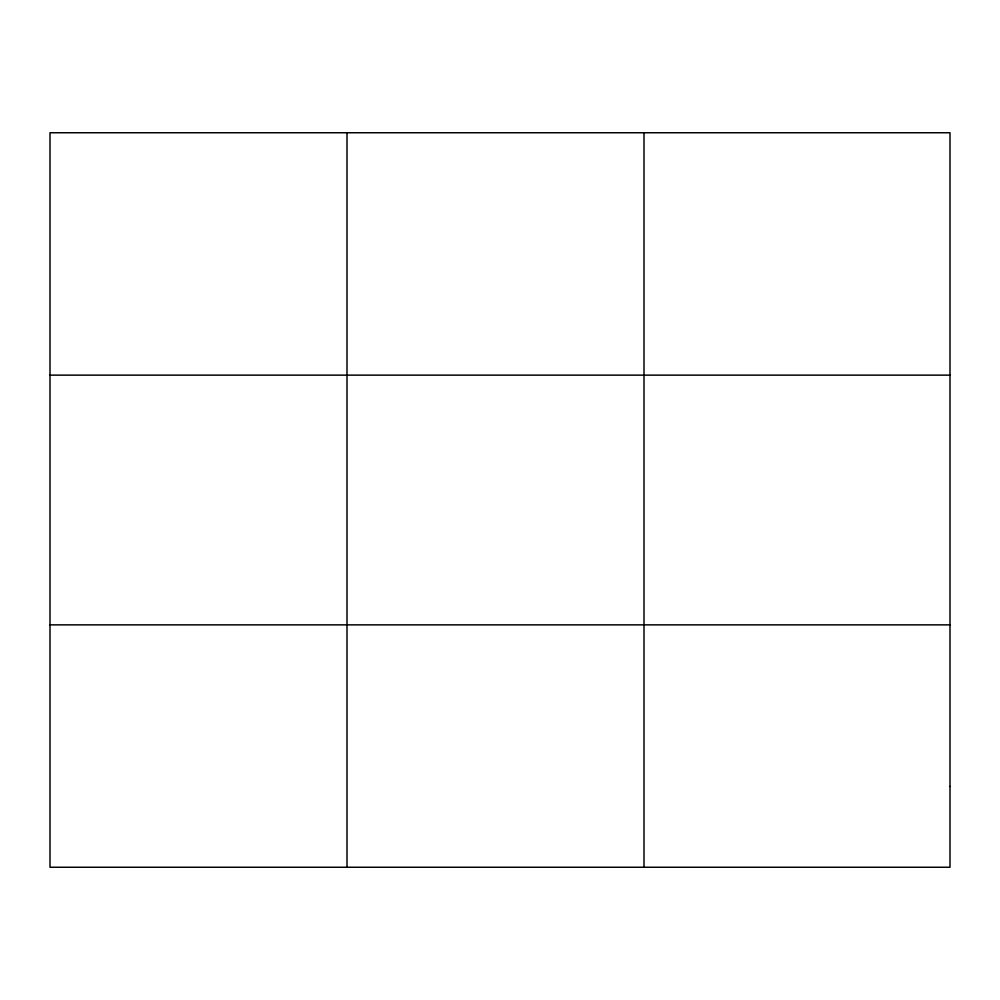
<?xml version="1.0" encoding="UTF-8"?>
<svg xmlns="http://www.w3.org/2000/svg" width="1000" height="1000" viewBox="0 0 1000 1000"><rect width="100%" height="100%" fill="white"/><g stroke="black" fill="none" stroke-linecap="round" stroke-linejoin="round"><path stroke-width="1.5" d="M347 867.25L347 132.75M644 867.25L644 132.75M50 375.138L950 375.138M50 624.862L950 624.862M950 786.45L950 867.25L50 867.25L50 132.75L950 132.75L950 786.45"/></g></svg>
